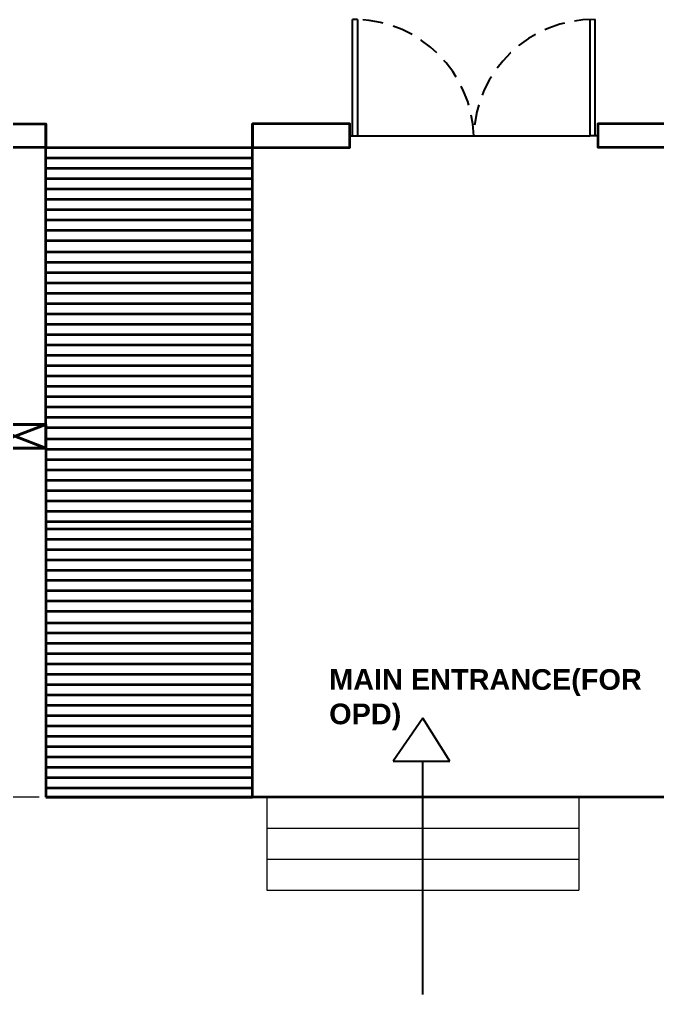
# Model space of a CAD drawing. Header units: inches. Extents: x -17070 to 527, y 504 to 2398.
# Drawn here: x -10709.23 to -10703.06, y 513.85 to 523.29 of the extents above; entities that cross this region are included whole.
import ezdxf

# ---------------------------------------------------------------- set-up
doc = ezdxf.new("R2010")
doc.units = ezdxf.units.IN
doc.linetypes.add('DASHED2', pattern=[0.375, 0.25, -0.125])
for name, color, linetype, lineweight in [('COL', 5, 'Continuous', 40), ('ELE-5', 3, 'Continuous', 9), ('section', 1, 'Continuous', 35)]:
    doc.layers.add(name, color=color, linetype=linetype, lineweight=lineweight)
doc.layers.add('DOOR', color=5, linetype='Continuous')
doc.layers.add('elevation', color=7, linetype='Continuous')
doc.styles.add('ROMANC', font='arialbd.ttf', dxfattribs={"height": 0.35})

# ---------------------------------------------------------------- blocks, each defined once
blk = doc.blocks.new('DR 2.4')
at = {"layer": 'DOOR', "ltscale": 0.0005}
for p, q in [((-12583.2528, 289.364), (-12583.2528, 290.489)), ((-12583.2028, 290.489), (-12583.2528, 290.489)), ((-12583.2028, 290.489), (-12583.2028, 289.364)), ((-12580.9528, 290.489), (-12580.9528, 289.364)), ((-12580.9028, 289.364), (-12580.9028, 290.489)), ((-12583.2778, 289.364), (-12583.2528, 289.364)), ((-12583.2528, 289.364), (-12583.2028, 289.364)), ((-12583.2028, 289.364), (-12580.9528, 289.364)), ((-12580.9028, 289.364), (-12580.9528, 289.364)), ((-12580.8778, 289.364), (-12580.9028, 289.364))]:
    blk.add_line(p, q, dxfattribs=at)
at = {"layer": 'DOOR', "linetype": 'DASHED2', "ltscale": 0.8}
for centre, radius, start, end in [((-12583.2378, 289.329), 1.1605, 1.72823, 88.27177), ((-12580.9185, 289.3294), 1.1598, 89.2231, 178.28617)]:
    blk.add_arc(centre, radius, start, end, dxfattribs=at)

msp = doc.modelspace()

# ---------------------------------------------------------------- linework, layer by layer
at = {"layer": 'COL', "ltscale": 0.0005}
for p, q in [((-10708.97924, 519.37289), (-10709.57924, 519.14289)), ((-10708.97924, 519.14289), (-10709.57924, 519.37289))]:
    msp.add_line(p, q, dxfattribs=at)
msp.add_lwpolyline([(-10708.97924, 519.14289), (-10708.97924, 519.37289), (-10709.57924, 519.37289), (-10709.57924, 519.14289)], close=True, dxfattribs=at)
at = {"layer": 'ELE-5', "linetype": 'DASHED2'}
msp.add_line((-10702.66924, 515.76289), (-10709.5729, 515.76289), dxfattribs=at)
at = {"layer": 'ELE-5', "ltscale": 0.0005}
for p, q in [((-10706.83737, 515.76289), (-10703.81737, 515.76289)), ((-10706.83737, 515.76289), (-10706.83737, 514.86289)), ((-10703.81737, 515.76289), (-10703.81737, 514.86289)), ((-10706.83737, 515.46289), (-10703.81737, 515.46289)), ((-10706.83737, 515.16289), (-10703.81737, 515.16289)), ((-10706.83737, 514.86289), (-10703.81737, 514.86289))]:
    msp.add_line(p, q, dxfattribs=at)
at = {"layer": 'elevation', "ltscale": 0.0005}
for p, q in [((-10705.32737, 516.52916), (-10705.61452, 516.11269)), ((-10705.06787, 516.11269), (-10705.32737, 516.52916)), ((-10705.61452, 516.11269), (-10705.06787, 516.11269)), ((-10705.32737, 513.85271), (-10705.32737, 516.11269))]:
    msp.add_line(p, q, dxfattribs=at)
at = {"layer": 'section', "ltscale": 0.0005}
for p, q in [((-10709.34924, 522.28289), (-10708.97924, 522.28289)), ((-10708.97924, 522.05289), (-10708.97924, 522.28289)), ((-10706.97924, 522.05289), (-10706.97924, 522.28289)), ((-10708.97924, 519.37289), (-10708.97924, 522.05289)), ((-10708.97924, 522.05289), (-10706.97924, 522.05289)), ((-10706.97924, 515.76289), (-10706.97924, 522.05289)), ((-10708.97924, 521.95289), (-10706.97924, 521.95289)), ((-10708.97924, 521.85289), (-10706.97924, 521.85289)), ((-10708.97924, 521.75289), (-10706.97924, 521.75289)), ((-10708.97924, 521.65289), (-10706.97924, 521.65289)), ((-10708.97924, 521.55289), (-10706.97924, 521.55289)), ((-10708.97924, 521.45289), (-10706.97924, 521.45289)), ((-10708.97924, 521.35289), (-10706.97924, 521.35289)), ((-10708.97924, 521.25289), (-10706.97924, 521.25289)), ((-10708.97924, 521.15289), (-10706.97924, 521.15289)), ((-10708.97924, 521.04227), (-10706.97924, 521.04227)), ((-10708.97924, 520.94227), (-10706.97924, 520.94227)), ((-10708.97924, 520.84227), (-10706.97924, 520.84227)), ((-10708.97924, 520.74227), (-10706.97924, 520.74227)), ((-10708.97924, 520.64227), (-10706.97924, 520.64227)), ((-10708.97924, 520.54227), (-10706.97924, 520.54227)), ((-10708.97924, 520.44227), (-10706.97924, 520.44227)), ((-10708.97924, 520.34227), (-10706.97924, 520.34227)), ((-10708.97924, 520.24227), (-10706.97924, 520.24227)), ((-10708.97924, 520.14153), (-10706.97924, 520.14153)), ((-10708.97924, 520.04153), (-10706.97924, 520.04153)), ((-10708.97924, 519.94153), (-10706.97924, 519.94153)), ((-10708.97924, 519.84153), (-10706.97924, 519.84153)), ((-10708.97924, 519.74153), (-10706.97924, 519.74153)), ((-10708.97924, 519.64153), (-10706.97924, 519.64153)), ((-10708.97924, 519.54153), (-10706.97924, 519.54153)), ((-10708.97924, 519.44153), (-10706.97924, 519.44153)), ((-10708.97924, 519.34153), (-10706.97924, 519.34153)), ((-10708.97924, 519.23388), (-10706.97924, 519.23388)), ((-10708.97924, 519.14289), (-10708.97924, 515.76289)), ((-10708.97924, 519.13388), (-10706.97924, 519.13388)), ((-10708.97924, 519.03388), (-10706.97924, 519.03388)), ((-10708.97924, 518.93388), (-10706.97924, 518.93388)), ((-10708.97924, 518.83388), (-10706.97924, 518.83388)), ((-10708.97924, 518.73388), (-10706.97924, 518.73388)), ((-10708.97924, 518.63388), (-10706.97924, 518.63388)), ((-10708.97924, 518.53388), (-10706.97924, 518.53388)), ((-10708.97924, 518.43388), (-10706.97924, 518.43388)), ((-10708.97924, 518.36285), (-10706.97924, 518.36285)), ((-10708.97924, 518.26285), (-10706.97924, 518.26285)), ((-10708.97924, 518.16285), (-10706.97924, 518.16285)), ((-10708.97924, 518.06285), (-10706.97924, 518.06285)), ((-10708.97924, 517.96285), (-10706.97924, 517.96285)), ((-10708.97924, 517.86285), (-10706.97924, 517.86285)), ((-10708.97924, 517.76285), (-10706.97924, 517.76285)), ((-10708.97924, 517.66285), (-10706.97924, 517.66285)), ((-10708.97924, 517.56285), (-10706.97924, 517.56285)), ((-10708.97924, 517.45289), (-10706.97924, 517.45289)), ((-10708.97924, 517.35289), (-10706.97924, 517.35289)), ((-10708.97924, 517.25289), (-10706.97924, 517.25289)), ((-10708.97924, 517.15289), (-10706.97924, 517.15289)), ((-10708.97924, 517.05289), (-10706.97924, 517.05289)), ((-10708.97924, 516.95289), (-10706.97924, 516.95289)), ((-10708.97924, 516.85289), (-10706.97924, 516.85289)), ((-10708.97924, 516.75289), (-10706.97924, 516.75289)), ((-10708.97924, 516.65289), (-10706.97924, 516.65289)), ((-10708.97924, 516.65289), (-10706.97924, 516.65289)), ((-10708.97924, 516.55289), (-10706.97924, 516.55289)), ((-10708.97924, 516.45289), (-10706.97924, 516.45289)), ((-10708.97924, 516.35289), (-10706.97924, 516.35289)), ((-10708.97924, 516.25289), (-10706.97924, 516.25289)), ((-10708.97924, 516.15289), (-10706.97924, 516.15289)), ((-10708.97924, 516.05289), (-10706.97924, 516.05289)), ((-10708.97924, 515.95289), (-10706.97924, 515.95289)), ((-10708.97924, 515.85289), (-10706.97924, 515.85289)), ((-10706.97924, 515.76289), (-10708.97924, 515.76289)), ((-10708.97924, 515.76289), (-10706.97924, 515.76289)), ((-10702.89924, 515.76289), (-10706.97924, 515.76289))]:
    msp.add_line(p, q, dxfattribs=at)
for points in [[(-10709.34924, 522.28289), (-10708.97924, 522.28289), (-10708.97924, 522.05289), (-10709.34924, 522.05289)], [(-10706.97924, 522.05289), (-10706.03555, 522.05289), (-10706.03555, 522.28192), (-10706.97924, 522.28192)], [(-10702.89924, 522.28192), (-10703.63523, 522.28192), (-10703.63523, 522.05594), (-10702.89924, 522.05594)]]:
    msp.add_lwpolyline(points, close=True, dxfattribs=at)

# ---------------------------------------------------------------- block references
at = {"layer": 'DOOR'}
msp.add_blockref('DR 2.4', (1877.24158, 232.80385), dxfattribs=at)

# ---------------------------------------------------------------- texts
at = {"color": 0, "ltscale": 0.0005, "insert": (-10706.23546, 517.0027), "char_height": 0.2, "width": 3.1034105, "attachment_point": 1, "style": 'ROMANC'}
msp.add_mtext('{\\fArial|b1|i0|c161|p34;MAIN ENTRANCE}(FOR OPD)', dxfattribs=at)

doc.saveas('drawing.dxf')
